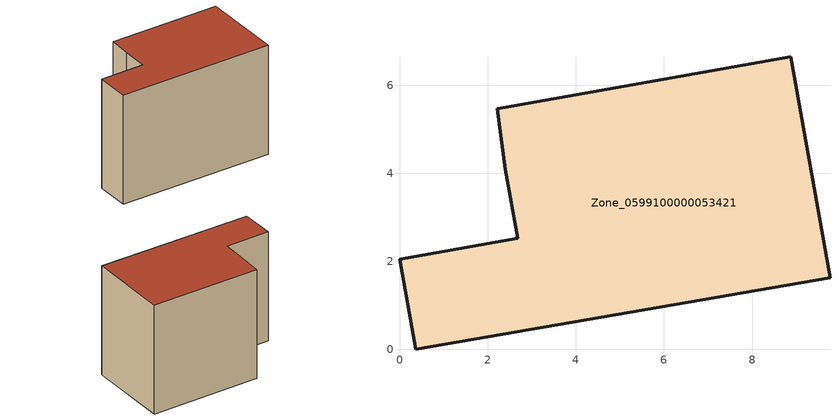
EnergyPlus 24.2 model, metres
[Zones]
Zone_0599100000053421
 floor ground (C_G): 2.22,5.47 8.88,6.65 9.77,1.63 0.37,0 0,2.05 2.68,2.53 2.4,4.09 z0
 wall outside (C_F): 0.37,0 9.77,1.63 8.88,6.65 2.22,5.47 2.4,4.09 2.68,2.53 0,2.05 0.37,0 z0:6.89
 roof outside (C_R): 8.88,6.65 2.22,5.47 2.4,4.09 2.68,2.53 0,2.05 0.37,0 9.77,1.63 z6.89
[BUILDING]
Pand.0599100000053421: North Axis=0; Terrain=City; Loads Convergence Tolerance Value=0.04; Temperature Convergence Tolerance Value=0.4; Solar Distribution=FullExterior; Maximum Number of Warmup Days=25; Minimum Number of Warmup Days=1
[Site:Location]
Rotterdam.The.Hague.AP_ZH_NLD Design_Conditions: Latitude=51.96; Longitude=4.45; Time Zone=1; Elevation=-4.5
[SITE:GROUNDTEMPERATURE:BUILDINGSURFACE]
18, 18, 18, 18, 18, 18, 18, 18, 18, 18, 18, 18
[MATERIAL] Thermal Absorptance=0.9; Solar Absorptance=0.7; Visible Absorptance=0.7
Name | Roughness | Thickness | Conductivity | Density | Specific Heat
G.TI.1946 | MediumSmooth | 0.15 | 1 | 540 | 1210
F.TI.1946 | Rough | 0.3 | 0.857143 | 1920 | 840
R.TI.1946 | MediumRough | 0.2 | 0.1 | 1500 | 1000
[CONSTRUCTION]
C_G: G.TI.1946
C_F: F.TI.1946
C_R: R.TI.1946
[ZONE]
Zone_0599100000053421: Type=1; Multiplier=1; Ceiling Height=Autocalculate; Volume=Autocalculate; Floor Area=autocalculate; Part of Total Floor Area=Yes
[ZONEINFILTRATION:DESIGNFLOWRATE]
Infil_Zone_0599100000053421: Zone or ZoneList or Space or SpaceList=Zone_0599100000053421; Schedule=AlwaysOn; Design Flow Rate Calculation Method=Flow/Area; Flow Rate per Floor Area=0.003; Constant Term Coefficient=1; Temperature Term Coefficient=0; Velocity Term Coefficient=0; Velocity Squared Term Coefficient=0
[HVACTEMPLATE:ZONE:IDEALLOADSAIRSYSTEM]
Zone_0599100000053421: Maximum Heating Supply Air Temperature=50; Minimum Cooling Supply Air Temperature=13; Maximum Heating Supply Air Humidity Ratio=0.0156; Minimum Cooling Supply Air Humidity Ratio=0.0077; Heating Limit=NoLimit; Cooling Limit=NoLimit; Dehumidification Control Type=ConstantSensibleHeatRatio; Cooling Sensible Heat Ratio=0.7; Dehumidification Setpoint=60; Humidification Control Type=None; Humidification Setpoint=30; Outdoor Air Method=None; Outdoor Air Flow Rate per Person=0.00944; Outdoor Air Flow Rate per Zone Floor Area=0; Outdoor Air Flow Rate per Zone=0; Demand Controlled Ventilation Type=None; Outdoor Air Economizer Type=NoEconomizer; Heat Recovery Type=None; Sensible Heat Recovery Effectiveness=0.7; Latent Heat Recovery Effectiveness=0.65
[ZONECONTROL:THERMOSTAT]
ThermostatControl_Zone_0599100000053421: Zone or ZoneList=Zone_0599100000053421; Control Type Schedule=DualSetpointControlType; Control 1=Thermostat_Zone_0599100000053421; Temperature Difference Between Cutout And Setpoint=0
[THERMOSTATSETPOINT:DUALSETPOINT]
Thermostat_Zone_0599100000053421: Heating Setpoint Temperature Schedule=HeatingSetpoint_Zone_0599100000053421; Cooling Setpoint Temperature Schedule=CoolingSetpoint_Zone_0599100000053421
[SCHEDULE:COMPACT]
HeatingSetpoint_Zone_0599100000053421: Through: 12/31, For: AllDays, Until: 24:00, 21
CoolingSetpoint_Zone_0599100000053421: Through: 12/31, For: AllDays, Until: 24:00, 24
DualSetpointControlType: Through: 12/31, For: AllDays, Until: 24:00, 4
AlwaysOn: Through: 12/31, For: AllDays, Until: 24:00, 1
